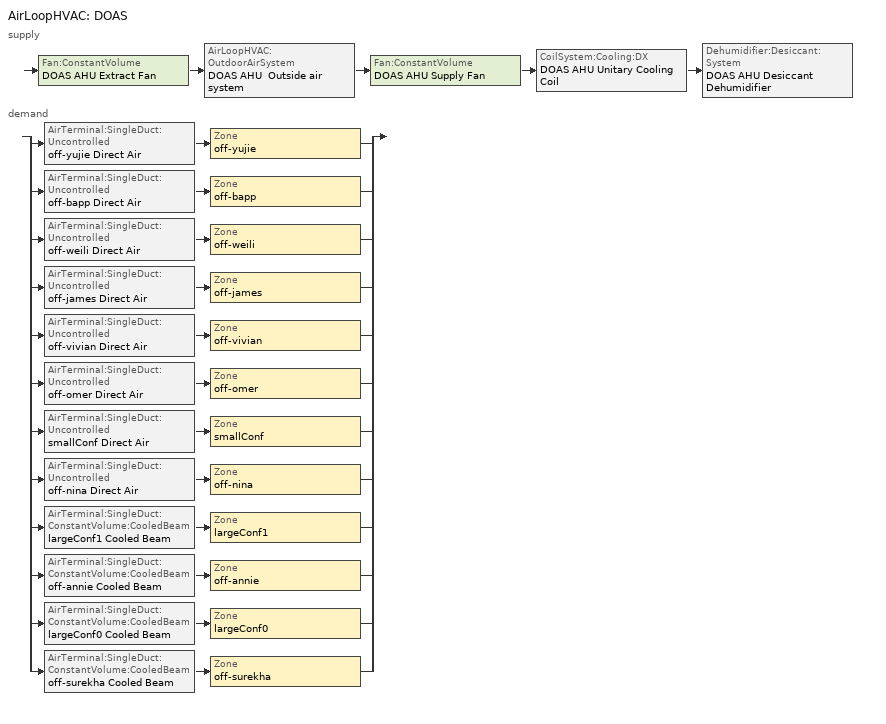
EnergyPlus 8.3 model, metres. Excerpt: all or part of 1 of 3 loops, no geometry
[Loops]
AirLoopHVAC 'DOAS'
 supply: Fan:ConstantVolume 'DOAS AHU Extract Fan' > AirLoopHVAC:OutdoorAirSystem 'DOAS AHU  Outside air system' > Fan:ConstantVolume 'DOAS AHU Supply Fan' > CoilSystem:Cooling:DX 'DOAS AHU Unitary Cooling Coil' > Dehumidifier:Desiccant:System 'DOAS AHU Desiccant Dehumidifier'
 demand: split
  | AirTerminal:SingleDuct:Uncontrolled 'off-yujie Direct Air' > Zone 'off-yujie'
  | AirTerminal:SingleDuct:Uncontrolled 'off-bapp Direct Air' > Zone 'off-bapp'
  | AirTerminal:SingleDuct:Uncontrolled 'off-weili Direct Air' > Zone 'off-weili'
  | AirTerminal:SingleDuct:Uncontrolled 'off-james Direct Air' > Zone 'off-james'
  | AirTerminal:SingleDuct:Uncontrolled 'off-vivian Direct Air' > Zone 'off-vivian'
  | AirTerminal:SingleDuct:Uncontrolled 'off-omer Direct Air' > Zone 'off-omer'
  | AirTerminal:SingleDuct:Uncontrolled 'smallConf Direct Air' > Zone 'smallConf'
  | AirTerminal:SingleDuct:Uncontrolled 'off-nina Direct Air' > Zone 'off-nina'
  | AirTerminal:SingleDuct:ConstantVolume:CooledBeam 'largeConf1 Cooled Beam' > Zone 'largeConf1'
  | AirTerminal:SingleDuct:ConstantVolume:CooledBeam 'off-annie Cooled Beam' > Zone 'off-annie'
  | AirTerminal:SingleDuct:ConstantVolume:CooledBeam 'largeConf0 Cooled Beam' > Zone 'largeConf0'
  | AirTerminal:SingleDuct:ConstantVolume:CooledBeam 'off-surekha Cooled Beam' > Zone 'off-surekha'
[ZoneControl:Thermostat] Control Type Schedule=Control type schedule: Always 4
Name | Zone or ZoneList | Control 1
off-yujie Thermostat | off-yujie | off-yujie Dual SP
off-bapp Thermostat | off-bapp | off-bapp Dual SP
off-weili Thermostat | off-weili | off-weili Dual SP
off-james Thermostat | off-james | off-james Dual SP
off-vivian Thermostat | off-vivian | off-vivian Dual SP
off-omer Thermostat | off-omer | off-omer Dual SP
smallConf Thermostat | smallConf | smallConf Dual SP
off-nina Thermostat | off-nina | off-nina Dual SP
largeConf1 Thermostat | largeConf1 | largeConf1 Dual SP
off-annie Thermostat | off-annie | off-annie Dual SP
largeConf0 Thermostat | largeConf0 | largeConf0 Dual SP
off-surekha Thermostat | off-surekha | off-surekha Dual SP
[ThermostatSetpoint:DualSetpoint] Heating Setpoint Temperature Schedule=Heating set point schedule; Cooling Setpoint Temperature Schedule=Cooling set point schedule
off-yujie Dual SP; off-bapp Dual SP; off-weili Dual SP; off-james Dual SP; off-vivian Dual SP; off-omer Dual SP; smallConf Dual SP; off-nina Dual SP; largeConf1 Dual SP; off-annie Dual SP; largeConf0 Dual SP; off-surekha Dual SP
[DesignSpecification:OutdoorAir] Outdoor Air Method=Flow/Person; Outdoor Air Flow per Person {m3/s-person}=0.00944; Outdoor Air Flow per Zone Floor Area {m3/s-m2}=0; Outdoor Air Flow per Zone {m3/s}=0; Outdoor Air Flow Air Changes per Hour {1/hr}=0; Outdoor Air Flow Rate Fraction Schedule=On 24/7
off-yujie Design Specification Outdoor Air Object; off-bapp Design Specification Outdoor Air Object; off-weili Design Specification Outdoor Air Object; off-james Design Specification Outdoor Air Object; off-vivian Design Specification Outdoor Air Object; off-omer Design Specification Outdoor Air Object; smallConf Design Specification Outdoor Air Object; off-nina Design Specification Outdoor Air Object; largeConf1 Design Specification Outdoor Air Object; off-annie Design Specification Outdoor Air Object; largeConf0 Design Specification Outdoor Air Object; off-surekha Design Specification Outdoor Air Object
[DesignSpecification:ZoneAirDistribution] Zone Air Distribution Effectiveness in Cooling Mode=1; Zone Air Distribution Effectiveness in Heating Mode=1; Zone Secondary Recirculation Fraction=0
off-yujie Design Specification Zone Air Distribution Object; off-bapp Design Specification Zone Air Distribution Object; off-weili Design Specification Zone Air Distribution Object; off-james Design Specification Zone Air Distribution Object; off-vivian Design Specification Zone Air Distribution Object; off-omer Design Specification Zone Air Distribution Object; smallConf Design Specification Zone Air Distribution Object; off-nina Design Specification Zone Air Distribution Object; largeConf1 Design Specification Zone Air Distribution Object; off-annie Design Specification Zone Air Distribution Object; largeConf0 Design Specification Zone Air Distribution Object; off-surekha Design Specification Zone Air Distribution Object
[Sizing:Zone] Zone Cooling Design Supply Air Temperature Input Method=SupplyAirTemperature; Zone Cooling Design Supply Air Temperature {C}=14; Zone Cooling Design Supply Air Temperature Difference {deltaC}=10; Zone Heating Design Supply Air Temperature Input Method=SupplyAirTemperature; Zone Heating Design Supply Air Temperature {C}=50; Zone Heating Design Supply Air Temperature Difference {deltaC}=10; Zone Cooling Design Supply Air Humidity Ratio {kgWater/kgDryAir}=0.009; Zone Heating Design Supply Air Humidity Ratio {kgWater/kgDryAir}=0.004; Zone Heating Sizing Factor=1.25; Zone Cooling Sizing Factor=1.15; Cooling Design Air Flow Method=DesignDay; Cooling Design Air Flow Rate {m3/s}=0; Cooling Minimum Air Flow per Zone Floor Area {m3/s-m2}=0.00076; Cooling Minimum Air Flow {m3/s}=0; Cooling Minimum Air Flow Fraction=0; Heating Design Air Flow Method=DesignDay; Heating Design Air Flow Rate {m3/s}=0; Heating Maximum Air Flow per Zone Floor Area {m3/s-m2}=0.00203; Heating Maximum Air Flow {m3/s}=0.14158; Heating Maximum Air Flow Fraction=0.3
Name | Design Specification Outdoor Air Object | Design Specification Zone Air Distribution Object
off-yujie | off-yujie Design Specification Outdoor Air Object | off-yujie Design Specification Zone Air Distribution Object
off-bapp | off-bapp Design Specification Outdoor Air Object | off-bapp Design Specification Zone Air Distribution Object
off-weili | off-weili Design Specification Outdoor Air Object | off-weili Design Specification Zone Air Distribution Object
off-james | off-james Design Specification Outdoor Air Object | off-james Design Specification Zone Air Distribution Object
off-vivian | off-vivian Design Specification Outdoor Air Object | off-vivian Design Specification Zone Air Distribution Object
off-omer | off-omer Design Specification Outdoor Air Object | off-omer Design Specification Zone Air Distribution Object
smallConf | smallConf Design Specification Outdoor Air Object | smallConf Design Specification Zone Air Distribution Object
off-nina | off-nina Design Specification Outdoor Air Object | off-nina Design Specification Zone Air Distribution Object
largeConf1 | largeConf1 Design Specification Outdoor Air Object | largeConf1 Design Specification Zone Air Distribution Object
off-annie | off-annie Design Specification Outdoor Air Object | off-annie Design Specification Zone Air Distribution Object
largeConf0 | largeConf0 Design Specification Outdoor Air Object | largeConf0 Design Specification Zone Air Distribution Object
off-surekha | off-surekha Design Specification Outdoor Air Object | off-surekha Design Specification Zone Air Distribution Object
[Sizing:System]
DOAS: Type of Load to Size On=Sensible; Design Outdoor Air Flow Rate {m3/s}=0.94; Central Heating Maximum System Air Flow Ratio=1; Preheat Design Temperature {C}=5; Preheat Design Humidity Ratio {kgWater/kgDryAir}=0.008; Precool Design Temperature {C}=11; Precool Design Humidity Ratio {kgWater/kgDryAir}=0.008; Central Cooling Design Supply Air Temperature {C}=12; Central Heating Design Supply Air Temperature {C}=16; Type of Zone Sum to Use=Noncoincident; 100% Outdoor Air in Cooling=No; 100% Outdoor Air in Heating=No; Central Cooling Design Supply Air Humidity Ratio {kgWater/kgDryAir}=0.008; Central Heating Design Supply Air Humidity Ratio {kgWater/kgDryAir}=0.008; Cooling Supply Air Flow Rate Method=Designday; Heating Supply Air Flow Rate Method=Designday; System Outdoor Air Method=ZoneSum; Zone Maximum Outdoor Air Fraction=1; Cooling Design Capacity Method=CoolingDesignCapacity; Cooling Design Capacity {W}=500000; Heating Design Capacity Method=HeatingDesignCapacity; Heating Design Capacity {W}=220000; Central Cooling Capacity Control Method=OnOff
[AirTerminal:SingleDuct:Uncontrolled] Availability Schedule=On 24/7; Maximum Air Flow Rate {m3/s}=0.1275
off-yujie Direct Air; off-bapp Direct Air; off-weili Direct Air; off-james Direct Air; off-vivian Direct Air; off-omer Direct Air; smallConf Direct Air; off-nina Direct Air
[AirTerminal:SingleDuct:ConstantVolume:CooledBeam] Availability Schedule=Coolwave_op; Cooled Beam Type=Passive; Beam Length {m}=1; Design Inlet Water Temperature {C}=15; Design Outlet Water Temperature {C}=17; Coil Surface Area per Coil Length {m2/m}=5.422; Model Parameter a=15.3; Model Parameter n1=0; Model Parameter n2=0.84; Model Parameter n3=0.12; Model Parameter a0 {m2/m}=0.171; Model Parameter K1=0.005; Model Parameter n=0.4; Coefficient of Induction Kin=autocalculate; Leaving Pipe Inside Diameter {m}=0.015
Name | Supply Air Volumetric Flow Rate {m3/s} | Maximum Total Chilled Water Volumetric Flow Rate {m3/s} | Number of Beams
largeConf1 Cooled Beam; largeConf0 Cooled Beam | 0.015 | 0.00026 | 4
off-annie Cooled Beam; off-surekha Cooled Beam | 0.005 | 0.000065 | 1
[Zone equipment]
off-yujie: off-yujie Direct Air, off-yujie mullion
off-bapp: off-bapp Direct Air, off-bapp mullion
off-weili: off-weili Direct Air, off-weili mullion
off-james: off-james Direct Air, off-james mullion
off-vivian: off-vivian Direct Air, off-vivian mullion
off-omer: off-omer Direct Air, off-omer mullion
smallConf: smallConf Direct Air, smallConf mullion
off-nina: off-nina Direct Air, off-nina mullion
largeConf1: largeConf1 mullion, largeConf1 Cooled Beam
off-annie: off-annie mullion, off-annie Cooled Beam
largeConf0: largeConf0 mullion, largeConf0 Cooled Beam
off-surekha: off-surekha mullion, off-surekha Cooled Beam
[Fan:ConstantVolume]
DOAS AHU Extract Fan: On 24/7, 0.7, 73, 1.06, 0.9, 1
DOAS AHU Supply Fan: On 24/7, 0.7, 300, 1.06, 0.9, 1, DOAS AHU Mixed Air Outlet
Desiccant Regen Fan: regen_fan_op, 0.7, 300, 1.06, 0.9, 1
[Dehumidifier:Desiccant:System]
DOAS AHU Desiccant Dehumidifier: Availability Schedule=DOAS_desiccant_sys_op; Desiccant Heat Exchanger=Desiccant Heat Exchanger 1; Regeneration Air Fan=Desiccant Regen Fan; Regeneration Air Fan Placement=DrawThrough; Regeneration Air Heater=DOAS Desiccant Regen Burner Coil; Regeneration Inlet Air Setpoint Temperature {C} !!!! need more consideration !!!!=100
[HeatExchanger:Desiccant:BalancedFlow]
Desiccant Heat Exchanger 1: Availability Schedule=desiccant_wheel_op; Heat Exchanger Performance=HXDesPerf1
[HeatExchanger:Desiccant:BalancedFlow:PerformanceDataType1]
HXDesPerf1: Nominal Air Flow Rate {m3/s}=1.06; Nominal Air Face Velocity {m/s} src: http://www.cmu.=2.03; Nominal Electric Power {W}=50; Temperature Equation Coefficient 1=-2.53636; Temperature Equation Coefficient 2=21.3247; Temperature Equation Coefficient 3=0.923308; Temperature Equation Coefficient 4=943.276; Temperature Equation Coefficient 5=-59.2367; Temperature Equation Coefficient 6=-0.0427465; Temperature Equation Coefficient 7=112.204; Temperature Equation Coefficient 8=0.778252; Minimum Regeneration Inlet Air Humidity Ratio for Temperature Equation=0.007143; Maximum Regeneration Inlet Air Humidity Ratio for Temperature Equation=0.024286; Minimum Regeneration Inlet Air Temperature for Temperature Equation {C}=46.1111; Maximum Regeneration Inlet Air Temperature for Temperature Equation {C}=46.1111; Minimum Process Inlet Air Humidity Ratio for Temperature Equation=0.005; Maximum Process Inlet Air Humidity Ratio for Temperature Equation=0.015714; Minimum Process Inlet Air Temperature for Temperature Equation {C}=4.583333; Maximum Process Inlet Air Temperature for Temperature Equation {C}=21.83333; Minimum Regeneration Air Velocity for Temperature Equation {m/s}=2.286; Maximum Regeneration Air Velocity for Temperature Equation {m/s}=4.826; Minimum Regeneration Outlet Air Temperature for Temperature Equation {C}=35; Maximum Regeneration Outlet Air Temperature for Temperature Equation {C}=50; Minimum Regeneration Inlet Air Relative Humidity for Temperature Equation {percent}=5; Maximum Regeneration Inlet Air Relative Humidity for Temperature Equation {percent}=45; Minimum Process Inlet Air Relative Humidity for Temperature Equation {percent}=80; Maximum Process Inlet Air Relative Humidity for Temperature Equation {percent}=100; Humidity Ratio Equation Coefficient 1=-22.5547; Humidity Ratio Equation Coefficient 2=0.976839; Humidity Ratio Equation Coefficient 3=0.489176; Humidity Ratio Equation Coefficient 4=-0.0630019; Humidity Ratio Equation Coefficient 5=0.0120773; Humidity Ratio Equation Coefficient 6=5.17134e-05; Humidity Ratio Equation Coefficient 7=0.0494917; Humidity Ratio Equation Coefficient 8=-0.000259417; Minimum Regeneration Inlet Air Humidity Ratio for Humidity Ratio Equation=0.007143; Maximum Regeneration Inlet Air Humidity Ratio for Humidity Ratio Equation=0.024286; Minimum Regeneration Inlet Air Temperature for Humidity Ratio Equation {C}=46.1111; Maximum Regeneration Inlet Air Temperature for Humidity Ratio Equation {C}=46.1111; Minimum Process Inlet Air Humidity Ratio for Humidity Ratio Equation=0.005; Maximum Process Inlet Air Humidity Ratio for Humidity Ratio Equation=0.015714; Minimum Process Inlet Air Temperature for Humidity Ratio Equation {C}=4.583333; Maximum Process Inlet Air Temperature for Humidity Ratio Equation {C}=21.83333; Minimum Regeneration Air Velocity for Humidity Ratio Equation {m/s}=2.286; Maximum Regeneration Air Velocity for Humidity Ratio Equation {m/s}=4.826; Minimum Regeneration Outlet Air Humidity Ratio for Humidity Ratio Equation=0.007914; Maximum Regeneration Outlet Air Humidity Ratio for Humidity Ratio Equation=0.026279; Minimum Regeneration Inlet Air Relative Humidity for Humidity Ratio Equation {%}=5; Maximum Regeneration Inlet Air Relative Humidity for Humidity Ratio Equation {percent}=45; Minimum Process Inlet Air Relative Humidity for Humidity Ratio Equation {percent}=80; Maximum Process Inlet Air Relative Humidity for Humidity Ratio Equation {percent}=100
[Coil:Heating:Gas]
DOAS Desiccant Regen Burner Coil: Availability Schedule=burner_op; Nominal Capacity (Watt)=22000
[Coil:Cooling:DX:SingleSpeed]
DOAS AHU Unitary Cooling Coil DX Cooling Coil: Availability Schedule=On 24/7; Gross Rated Total Cooling Capacity {W}=25000; Gross Rated Sensible Heat Ratio=0.6; Gross Rated Cooling COP {W/W}=4.4; Rated Air Flow Rate {m3/s}=1.06; Rated Evaporator Fan Power Per Volume Flow Rate {W/(m3/s)}=773.3; Total Cooling Capacity Function of Temperature Curve=DXClgCoilTotalClgCapFuncTemperature; Total Cooling Capacity Function of Flow Fraction Curve=DXClgCoilTotalClgCapFuncFlowFraction; Energy Input Ratio Function of Temperature Curve=DXClgCoilEnergyInputRatioFuncTemperature; Energy Input Ratio Function of Flow Fraction Curve=DXClgCoilEnergyInputRatioFuncFlowFraction; Part Load Fraction Correlation Curve=DXCoilPartLoadFractionCorrelation; Nominal Time for Condensate Removal to Begin {s}=0; Ratio of Initial Moisture Evaporation Rate and Steady State Latent Capacity=0; Maximum Cycling Rate {cycles/hr}=0; Latent Capacity Time Constant {s}=0; Condenser Type=AirCooled; Evaporative Condenser Effectiveness=0.9; Evaporative Condenser Air Flow Rate {m3/s}=autosize; Evaporative Condenser Pump Rated Power Consumption {W}=0; Crankcase Heater Capacity {W}=0; Maximum Outdoor Dry-Bulb Temperature for Crankcase Heater Operation {C}=10; Basin Heater Capacity {W/K}=0; Basin Heater Setpoint Temperature {C}=2; Basin Heater Operating Schedule=On 24/7
[CoilSystem:Cooling:DX]
DOAS AHU Unitary Cooling Coil: Availability Schedule=On 24/7; Cooling Coil=DOAS AHU Unitary Cooling Coil DX Cooling Coil; Dehumidification Control Type=None; Run on Sensible Load=Yes; Run on Latent Load=No; Use Outdoor Air DX Cooling Coil=No; Outdoor Air DX Cooling Coil Leaving Minimum Air Temperature {C}=2
[HeatExchanger:AirToAir:SensibleAndLatent]
DOAS AHU  Heat Recovery Device: Availability Schedule=DOAS_htrv_op_sch; Nominal Supply Air Flow Rate {m3/s}=0.94; Sensible Effectiveness at 100% Heating Air Flow=0.74; Latent Effectiveness at 100% Heating Air Flow=0.72; Sensible Effectiveness at 75% Heating Air Flow=0.76; Latent Effectiveness at 75% Heating Air Flow=0.76; Sensible Effectiveness at 100% Cooling Air Flow=0.73; Latent Effectiveness at 100% Cooling Air Flow=0.72; Sensible Effectiveness at 75% Cooling Air Flow=0.76; Latent Effectiveness at 75% Cooling Air Flow=0.75; Nominal Electric Power {W}=530; Supply Air Outlet Temperature Control=No; Heat Exchanger Type=Rotary; Frost Control Type=None; Threshold Temperature {C}=1.7; Initial Defrost Time Fraction=0.167; Rate of Defrost Time Fraction Increase {1/K}=0.024; Economizer Lockout=Yes
[Controller:OutdoorAir]
DOAS AHU  Outdoor Air Controller: Minimum Outdoor Air Flow Rate {m3/s}=0.94; Maximum Outdoor Air Flow Rate {m3/s}=0.94; Economizer Control Type=FixedDryBulb; Economizer Control Action Type=MinimumFlowWithBypass; Economizer Maximum Limit Dry-Bulb Temperature {C}=23.89; Economizer Minimum Limit Dry-Bulb Temperature {C}=12.78; Lockout Type=NoLockout; Minimum Limit Type=FixedMinimum; Minimum Outdoor Air Schedule=Min outdoor air schedule: Always 1.00; High Humidity Control=No; High Humidity Outdoor Air Flow Ratio=1; Control High Indoor Humidity Based on Outdoor Humidity Ratio=Yes; Heat Recovery Bypass Control Type=BypassWhenWithinEconomizerLimits
[AirLoopHVAC]
DOAS: Design Supply Air Flow Rate {m3/s}=1.06
[SetpointManager:Scheduled]
Dehumidifier Setpoint Manager: Control Variable=MaximumHumidityRatio; Schedule=DOAS_sp_humidityRatio_stpt; Setpoint Node or NodeList=DOAS Supply Side Outlet 1
[SetpointManager:MixedAir]
DOAS AHU  Outside air system Mixed Air Manager: Control Variable=Temperature; Setpoint Node or NodeList=DOAS AHU Mixed Air Outlet
[EnergyManagementSystem:Sensor]
T_largeConf0: largeConf0; Zone Mean Air Temperature
T_largeConf1: largeConf1; Zone Mean Air Temperature
T_off_annie: off-annie; Zone Mean Air Temperature
T_off_surekha: off-surekha; Zone Mean Air Temperature
Tdp_largeConf0: largeConf0; Zone Mean Air Dewpoint Temperature
Tdp_largeConf1: largeConf1; Zone Mean Air Dewpoint Temperature
Tdp_off_annie: off-annie; Zone Mean Air Dewpoint Temperature
Tdp_off_surekha: off-surekha; Zone Mean Air Dewpoint Temperature
IAE: DOAS Demand Side Outlet; System Node Enthalpy
CO2_off_vivian: off-vivian; Zone Air CO2 Concentration
CO2_largeConf0: largeConf0; Zone Air CO2 Concentration
CO2_off_surekha: off-surekha; Zone Air CO2 Concentration
CO2_off_annie: off-annie; Zone Air CO2 Concentration
DOAS_RAT: DOAS Demand Side Outlet; System Node Temperature
DOAS_RADT: DOAS Demand Side Outlet; System Node Dewpoint Temperature
DOAS_DX_LVG_T: DOAS AHU Unitary Cooling Coil DX Cooling Coil Air Outlet Node; System Node Temperature
REGEN_INLET_T: DOAS Desiccant Regen Burner Air Outlet; System Node Temperature
REGEN_EXIT_T: DOAS Desiccant Regen Wheel Air Outlet; System Node Temperature
[Schedule:Compact]
On 24/7; Min outdoor air schedule: Always 1.00; Coolwave_op; DOAS_htrv_op_sch; burner_op; DOAS_desiccant_sys_op; desiccant_wheel_op; regen_fan_op: Through: 12/31, For: AllDays, Until: 24:00, 1
Heating set point schedule: Through: 12/31, For: AllDays, Until: 24:00, 20
Cooling set point schedule: Through: 12/31, For: AllDays, Until: 24:00, 24
Control type schedule: Always 4: Through: 12/31, For: AllDays, Until: 24:00, 4
DOAS_sp_humidityRatio_stpt: Through: 12/31, For: AllDays, Until: 24:00, 0.00686
[Curve:Quadratic]
Name | Coefficient1 Constant | Coefficient2 x | Coefficient3 x**2 | Minimum Value of x | Maximum Value of x
DXClgCoilTotalClgCapFuncFlowFraction | 0.8 | 0.2 | 0 | 0.5 | 1.5
DXClgCoilEnergyInputRatioFuncFlowFraction | 1.1552 | -0.1808 | 0.0256 | 0.5 | 1.5
DXCoilPartLoadFractionCorrelation | 0.85 | 0.15 | 0 | 0 | 1
[Curve:Biquadratic] Minimum Value of x=12.77778; Maximum Value of x=23.88889; Minimum Value of y=18; Maximum Value of y=46.11111; Input Unit Type for X=Temperature; Input Unit Type for Y=Temperature; Output Unit Type=Dimensionless
Name | Coefficient1 Constant | Coefficient2 x | Coefficient3 x**2 | Coefficient4 y | Coefficient5 y**2 | Coefficient6 x*y
DXClgCoilTotalClgCapFuncTemperature | 0.942588 | 0.00954335 | 0.00068377 | -0.0110427 | 5.249e-06 | -9.72e-06
DXClgCoilEnergyInputRatioFuncTemperature | 0.342414 | 0.034885 | -0.0006237 | 0.00497722 | 0.000437951 | -0.000728028
